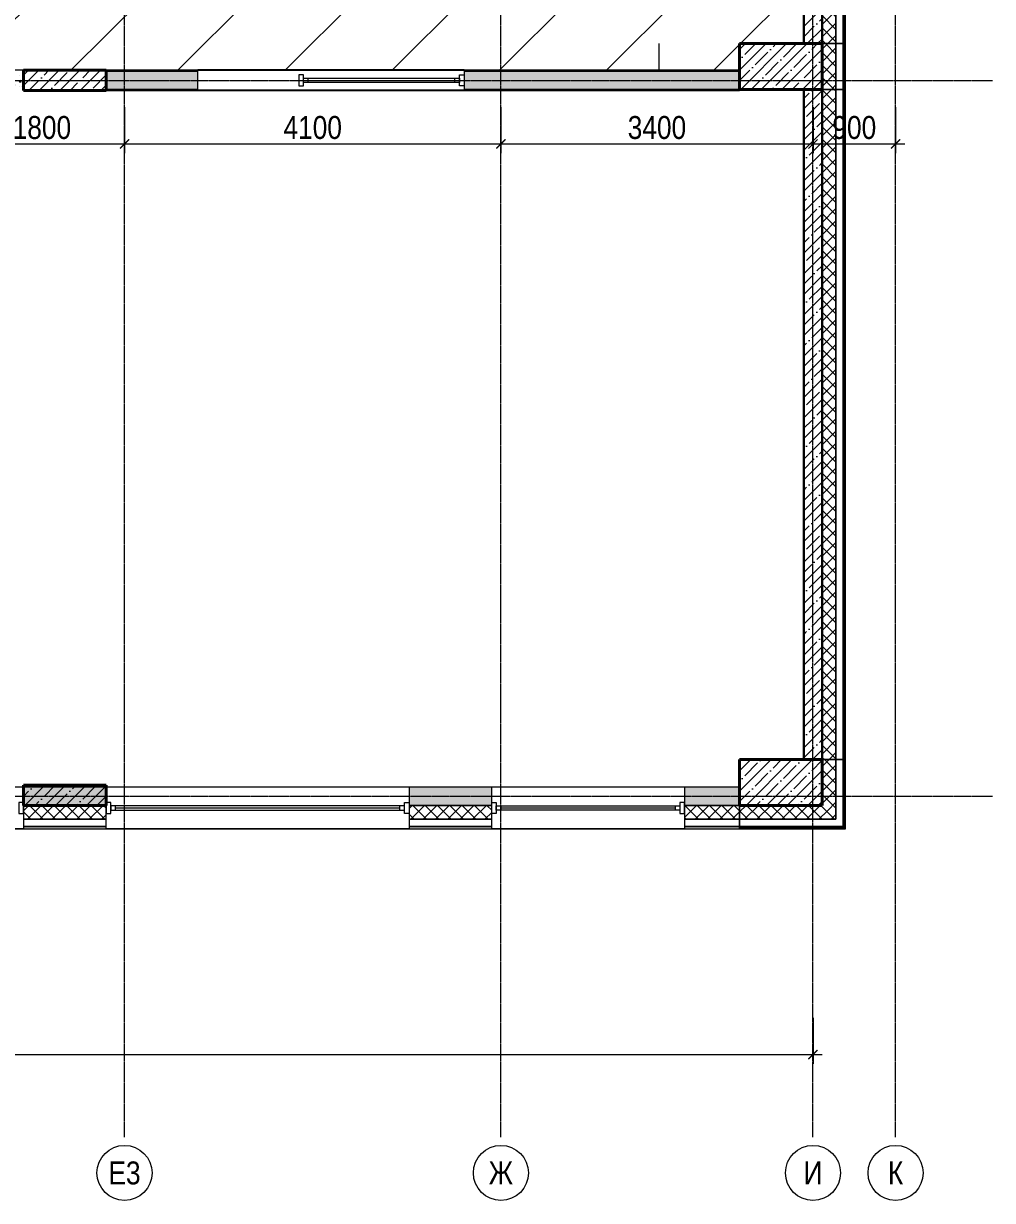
# Model space of a CAD drawing. Header units: millimetres. Extents: x -24360 to 609566, y -391049 to 148426.
# Drawn here: x 528054 to 538609, y -134005 to -121183 of the extents above; entities that cross this region are included whole.
import ezdxf
from ezdxf.enums import TextEntityAlignment as Align

# ---------------------------------------------------------------- set-up
doc = ezdxf.new("R2010")
doc.units = ezdxf.units.MM
doc.linetypes.add('CENTER2', pattern=[28.575, 19.05, -3.175, 3.175, -3.175])
doc.linetypes.add('HIDDEN2', pattern=[4.7625, 3.175, -1.5875])
doc.layers.get('Defpoints').update_dxf_attribs({"color": 140})
for name, color, linetype, lineweight in [('A-Wall_Материал_Газоблок_Контур', 250, 'Continuous', 0), ('АР_Колонны', 70, 'Continuous', 30), ('АР_Окна', 4, 'Continuous', 5), ('АР_Оси_РД_размер', 8, 'Continuous', 0), ('АР_Стены ЖБ', 7, 'Continuous', 30), ('АР_Стены ПЕНОблок', 52, 'Continuous', 20), ('АР_Тонкая', 254, 'Continuous', 5), ('АР_Утеплитель', 31, 'Continuous', 0), ('АР_Штриховка', 8, 'Continuous', 0), ('Потолок штриховка', 200, 'Continuous', 15)]:
    doc.layers.add(name, color=color, linetype=linetype, lineweight=lineweight)
for name, color, linetype, lineweight, true_color in [('АР_Оси_РД_100', 7, 'Continuous', 0, 0x525252), ('РД_Витраж_вн', 7, 'Continuous', 25, 0x148aff), ('РД_проем_инж перемыч_фахверк', 7, 'Continuous', 18, 0xff1f1f)]:
    doc.layers.add(name, color=color, linetype=linetype, lineweight=lineweight, true_color=true_color)
doc.layers.add('РД_Проем', color=230, linetype='Continuous', lineweight=0, plot=False)
doc.styles.add('style1', font='ARIALN.TTF')
doc.styles.add('ккк', font='isocpeur.ttf', dxfattribs={"width": 0.85, "oblique": 15})
doc.dimstyles.new('Dim100_ареал', dxfattribs={"dimscale": 100, "dimtxt": 2.5, "dimasz": 1, "dimexe": 1, "dimexo": 1, "dimgap": 0.5, "dimtad": 1, "dimzin": 12, "dimdsep": 46, "dimtxsty": 'style1', "dimblk": 'ARCHTICK', "dimcen": 1, "dimdle": 1, "dimclrd": 256, "dimclre": 256, "dimaunit": 1, "dimadec": 0, "dimazin": 3, "dimtfac": 1, "dimtmove": 1, "dimatfit": 3, "dimldrblk": 'OPEN30', "dimfxl": 4, "dimfxlon": 1, "dimtolj": 1, "dimtzin": 0, "dimlwd": 9, "dimlwe": 9, "dimarcsym": 0})
pattern_1 = [(45, (509053.93, -143101.69), (-112.2532, 112.2532), []), (45, (509166.19, -143101.69), (-112.2532, 112.2532), [198.4375, -39.6875, 0, -39.6875])]
pattern_2 = [(45, (509053.93, -143101.69), (-67.35192, 67.35192), []), (135, (509053.93, -143101.69), (-67.35192, -67.35192), [])]
pattern_3 = [(360, (509053.9324, -143101.6868), (4e-17, 1), [])]
pattern_4 = [(45, (509053.93, -143101.69), (-112.2532, 112.2532), []), (45, (509166.19, -143101.69), (-112.2532, 112.2532), [198.4375, -39.6875, 0, -39.6875])]

# ---------------------------------------------------------------- blocks, each defined once
blk = doc.blocks.new('A-iden')
at = {"linetype": 'Continuous', "lineweight": 5}
blk.add_circle((0, -4), 3, dxfattribs=at)
at = {"color": 0, "linetype": 'Continuous', "lineweight": 20, "style": 'ккк', "width": 0.85}
blk.add_attdef('ID', text='', height=4, dxfattribs=at).set_placement((0.31, -3.85), align=Align.MIDDLE_CENTER)
blk = doc.blocks.new('_ArchTick')
at = {"color": 0, "linetype": 'ByBlock', "const_width": 0.15}
blk.add_lwpolyline([(-0.5, -0.5), (0.5, 0.5)], dxfattribs=at)
blk = doc.blocks.new('*D1106')
at = {"layer": 'Defpoints', "color": 0, "lineweight": 15, "transparency": 16777216}
for p in [(527354, -121495), (529154, -121495), (529154, -122495)]:
    blk.add_point(p, dxfattribs=at)
at = {"layer": 'АР_Оси_РД_размер', "lineweight": 9, "transparency": 16777216}
for p, q in [((527354, -122095), (527354, -122595)), ((529154, -122095), (529154, -122595)), ((527254, -122495), (529254, -122495))]:
    blk.add_line(p, q, dxfattribs=at)
at = {"layer": 'АР_Оси_РД_размер', "lineweight": 9, "transparency": 16777216, "xscale": 100, "yscale": 100, "zscale": 100, "rotation": 180}
blk.add_blockref('_ArchTick', (527354, -122495), dxfattribs=at)
at = {"layer": 'АР_Оси_РД_размер', "lineweight": 9, "transparency": 16777216, "xscale": 100, "yscale": 100, "zscale": 100}
blk.add_blockref('_ArchTick', (529154, -122495), dxfattribs=at)
at = {"layer": 'АР_Оси_РД_размер', "color": 0, "transparency": 16777216, "insert": (528254, -122317), "char_height": 250, "attachment_point": 5, "style": 'style1'}
blk.add_mtext('\\A1;1800', dxfattribs=at)
blk = doc.blocks.new('_Open30')
at = {"color": 0, "linetype": 'ByBlock', "lineweight": -2}
for p, q in [((-1, 0.27), (0, 0)), ((0, 0), (-1, -0.27)), ((0, 0), (-1, 0))]:
    blk.add_line(p, q, dxfattribs=at)
blk = doc.blocks.new('*D1107')
at = {"layer": 'Defpoints', "color": 0, "lineweight": 15, "transparency": 16777216}
for p in [(529154, -121495), (533254, -121495), (533254, -122495)]:
    blk.add_point(p, dxfattribs=at)
at = {"layer": 'АР_Оси_РД_размер', "lineweight": 9, "transparency": 16777216}
for p, q in [((529154, -122095), (529154, -122595)), ((533254, -122095), (533254, -122595)), ((529054, -122495), (533354, -122495))]:
    blk.add_line(p, q, dxfattribs=at)
at = {"layer": 'АР_Оси_РД_размер', "lineweight": 9, "transparency": 16777216, "xscale": 100, "yscale": 100, "zscale": 100, "rotation": 180}
blk.add_blockref('_ArchTick', (529154, -122495), dxfattribs=at)
at = {"layer": 'АР_Оси_РД_размер', "lineweight": 9, "transparency": 16777216, "xscale": 100, "yscale": 100, "zscale": 100}
blk.add_blockref('_ArchTick', (533254, -122495), dxfattribs=at)
at = {"layer": 'АР_Оси_РД_размер', "color": 0, "transparency": 16777216, "insert": (531204, -122317), "char_height": 250, "attachment_point": 5, "style": 'style1'}
blk.add_mtext('\\A1;4100', dxfattribs=at)
blk = doc.blocks.new('*D1108')
at = {"layer": 'Defpoints', "color": 0, "lineweight": 15, "transparency": 16777216}
for p in [(533254, -121495), (536654, -121495), (536654, -122495)]:
    blk.add_point(p, dxfattribs=at)
at = {"layer": 'АР_Оси_РД_размер', "lineweight": 9, "transparency": 16777216}
for p, q in [((533254, -122095), (533254, -122595)), ((536654, -122095), (536654, -122595)), ((533154, -122495), (536754, -122495))]:
    blk.add_line(p, q, dxfattribs=at)
at = {"layer": 'АР_Оси_РД_размер', "lineweight": 9, "transparency": 16777216, "xscale": 100, "yscale": 100, "zscale": 100, "rotation": 180}
blk.add_blockref('_ArchTick', (533254, -122495), dxfattribs=at)
at = {"layer": 'АР_Оси_РД_размер', "lineweight": 9, "transparency": 16777216, "xscale": 100, "yscale": 100, "zscale": 100}
blk.add_blockref('_ArchTick', (536654, -122495), dxfattribs=at)
at = {"layer": 'АР_Оси_РД_размер', "color": 0, "transparency": 16777216, "insert": (534954, -122317), "char_height": 250, "attachment_point": 5, "style": 'style1'}
blk.add_mtext('\\A1;3400', dxfattribs=at)
blk = doc.blocks.new('*D1109')
at = {"layer": 'Defpoints', "color": 0, "lineweight": 15, "transparency": 16777216}
for p in [(536654, -121495), (537554, -121495), (537554, -122495)]:
    blk.add_point(p, dxfattribs=at)
at = {"layer": 'АР_Оси_РД_размер', "lineweight": 9, "transparency": 16777216}
for p, q in [((536654, -122095), (536654, -122595)), ((537554, -122095), (537554, -122595)), ((536554, -122495), (537654, -122495))]:
    blk.add_line(p, q, dxfattribs=at)
at = {"layer": 'АР_Оси_РД_размер', "lineweight": 9, "transparency": 16777216, "xscale": 100, "yscale": 100, "zscale": 100, "rotation": 180}
blk.add_blockref('_ArchTick', (536654, -122495), dxfattribs=at)
at = {"layer": 'АР_Оси_РД_размер', "lineweight": 9, "transparency": 16777216, "xscale": 100, "yscale": 100, "zscale": 100}
blk.add_blockref('_ArchTick', (537554, -122495), dxfattribs=at)
at = {"layer": 'АР_Оси_РД_размер', "color": 0, "transparency": 16777216, "insert": (537104, -122317), "char_height": 250, "attachment_point": 5, "style": 'style1'}
blk.add_mtext('\\A1;900', dxfattribs=at)
blk = doc.blocks.new('*D1117')
at = {"layer": 'Defpoints', "color": 0, "lineweight": 15, "transparency": 16777216}
for p in [(509054, -130415), (536654, -130415), (536654, -132415)]:
    blk.add_point(p, dxfattribs=at)
at = {"layer": 'АР_Оси_РД_размер', "lineweight": 9, "transparency": 16777216}
for p, q in [((509054, -132015), (509054, -132515)), ((536654, -132015), (536654, -132515)), ((508954, -132415), (536754, -132415))]:
    blk.add_line(p, q, dxfattribs=at)
at = {"layer": 'АР_Оси_РД_размер', "lineweight": 9, "transparency": 16777216, "xscale": 100, "yscale": 100, "zscale": 100, "rotation": 180}
blk.add_blockref('_ArchTick', (509054, -132415), dxfattribs=at)
at = {"layer": 'АР_Оси_РД_размер', "lineweight": 9, "transparency": 16777216, "xscale": 100, "yscale": 100, "zscale": 100}
blk.add_blockref('_ArchTick', (536654, -132415), dxfattribs=at)
at = {"layer": 'АР_Оси_РД_размер', "color": 0, "transparency": 16777216, "insert": (522854, -132237), "char_height": 250, "attachment_point": 5, "style": 'style1'}
blk.add_mtext('\\A1;27600', dxfattribs=at)

msp = doc.modelspace()

# ---------------------------------------------------------------- hatches: boundary and pattern name
at = {"layer": 'АР_Штриховка', "linetype": 'Continuous', "lineweight": 0, "true_color": 0x000000}
h = msp.add_hatch(dxfattribs=at)
h.set_pattern_fill('ANSI35', color=18, scale=25, angle=-360, style=0)
h.set_pattern_definition(pattern_1)
h.paths.add_polyline_path([(536753.932, -117101.687), (536553.932, -117101.687), (536553.932, -121401.687), (536753.932, -121401.687)], flags=0)
h = msp.add_hatch(dxfattribs=at)
h.set_pattern_fill('ANSI37', color=18, scale=30, angle=-360, style=0)
h.set_pattern_definition(pattern_2)
h.paths.add_polyline_path([(536903.932, -117101.687), (536753.932, -117101.687), (536753.932, -121401.687), (536903.932, -121401.687)], flags=0)
h = msp.add_hatch(dxfattribs=at)
h.set_pattern_fill('_U', color=18, angle=-360, style=0, pattern_type=0)
h.set_pattern_definition(pattern_3)
h.paths.add_polyline_path([(537008.932, -117101.687), (536983.932, -117101.687), (536983.932, -121401.687), (537008.932, -121401.687)], flags=0)
at = {"layer": 'АР_Штриховка', "linetype": 'Continuous', "lineweight": 5, "true_color": 0x000000}
h = msp.add_hatch(dxfattribs=at)
h.set_pattern_fill('ANSI35', color=18, scale=25, style=0)
h.set_pattern_definition(pattern_4)
h.paths.add_polyline_path([(536753.932, -121901.687), (536753.932, -121401.687), (535853.932, -121401.687), (535853.932, -121901.687)], flags=0)
at = {"layer": 'АР_Штриховка', "linetype": 'Continuous', "lineweight": 0, "true_color": 0x000000}
h = msp.add_hatch(dxfattribs=at)
h.set_pattern_fill('ANSI37', color=18, scale=30, angle=-360, style=0)
h.set_pattern_definition(pattern_2)
h.paths.add_polyline_path([(536903.932, -121401.687), (536753.932, -121401.687), (536753.932, -121901.687), (536903.932, -121901.687)], flags=0)
h = msp.add_hatch(dxfattribs=at)
h.set_pattern_fill('_U', color=18, angle=-360, style=0, pattern_type=0)
h.set_pattern_definition(pattern_3)
h.paths.add_polyline_path([(537008.932, -121401.687), (536983.932, -121401.687), (536983.932, -121901.687), (537008.932, -121901.687)], flags=0)
h = msp.add_hatch(dxfattribs=at)
h.set_pattern_fill('AR-CONC', color=18, angle=45, style=0)
h.set_pattern_definition([(95, (509053.93, -143101.69), (140.09465, 117.5534), [19.05, -209.55]), (40, (509053.93, -143101.69), (-160.0185, 110.1767), [15.24, -167.6406]), (145.45144, (509065.6, -143091.89), (-19.9238, 227.7301), [16.19, -178.0902]), (91.1842, (509018.01, -143065.77), (221.4102, 161.9534), [28.575, -314.325]), (141.6356, (509036.46, -143052.27), (-7.0866, 342.8268), [24.285, -267.1356]), (36.1842, (509018, -143065.77), (-7.0866, 342.8268), [22.86, -251.4597]), (66, (509044.95, -143056.79), (179.52, 34.89515), [19.05, -209.55]), (11, (509044.95, -143056.79), (-86.5399, 173.9412), [15.24, -167.64]), (116.45144, (509059.91, -143053.88), (92.98, 208.8363), [16.19, -178.0899]), (82.5, (509053.93, -143101.69), (-57.60547, 61.97341), [0, -165.608, 0, -170.18, 0, -168.275]), (52.5, (509053.93, -143101.69), (-23.58973, 118.087), [0, -97.028, 0, -161.798, 0, -64.135]), (12.5, (509013.88, -143141.74), (99.92786, 91.8262), [0, -63.5, 0, -198.12, 0, -262.89]), (2.5, (508995.92, -143159.7), (86.7639, 122.7224), [0, -82.55, 0, -131.572, 0, -186.69])])
h.paths.add_polyline_path([(526853.932, -121701.687), (526853.932, -121901.687), (528053.932, -121901.687), (528053.932, -121701.687)], flags=0)
at = {"layer": 'АР_Штриховка', "linetype": 'Continuous', "lineweight": 5, "true_color": 0x000000}
h = msp.add_hatch(dxfattribs=at)
h.set_pattern_fill('ANSI35', color=18, scale=25, style=0)
h.set_pattern_definition(pattern_4)
h.paths.add_polyline_path([(528953.932, -121911.687), (528953.932, -121691.687), (528053.932, -121691.687), (528053.932, -121911.687)], flags=0)
at = {"layer": 'АР_Штриховка', "linetype": 'Continuous', "lineweight": 0, "true_color": 0x000000}
h = msp.add_hatch(dxfattribs=at)
h.set_pattern_fill('AR-CONC', color=18, angle=45, style=0)
h.set_pattern_definition([(95, (509053.93, -143101.69), (140.09465, 117.5534), [19.05, -209.55]), (40, (509053.93, -143101.69), (-160.0185, 110.1767), [15.24, -167.6406]), (145.45144, (509065.6, -143091.89), (-19.9238, 227.7301), [16.19, -178.0902]), (91.1842, (509018.01, -143065.77), (221.4102, 161.9534), [28.575, -314.325]), (141.6356, (509036.46, -143052.27), (-7.0866, 342.8268), [24.285, -267.1356]), (36.18415, (509018, -143065.77), (-7.0866, 342.8268), [22.86, -251.4597]), (66, (509044.95, -143056.79), (179.52, 34.89515), [19.05, -209.55]), (11, (509044.95, -143056.79), (-86.5399, 173.9412), [15.24, -167.64]), (116.45145, (509059.91, -143053.88), (92.98005, 208.8363), [16.19, -178.0899]), (82.5, (509053.93, -143101.69), (-57.60547, 61.97341), [0, -165.608, 0, -170.18, 0, -168.275]), (52.5, (509053.93, -143101.69), (-23.58973, 118.087), [0, -97.028, 0, -161.798, 0, -64.135]), (12.5, (509013.88, -143141.74), (99.92786, 91.8262), [0, -63.5, 0, -198.12, 0, -262.89]), (2.5, (508995.92, -143159.7), (86.7639, 122.7224), [0, -82.55, 0, -131.572, 0, -186.69])])
h.paths.add_polyline_path([(528953.932, -121701.687), (528953.932, -121901.687), (529953.932, -121901.687), (529953.932, -121701.687)], flags=0)
h.paths.add_polyline_path([(532853.932, -121701.687), (532853.932, -121901.687), (535853.932, -121901.687), (535853.932, -121701.687)], flags=0)
h = msp.add_hatch(dxfattribs=at)
h.set_pattern_fill('ANSI35', color=18, scale=25, angle=-360, style=0)
h.set_pattern_definition(pattern_1)
h.paths.add_polyline_path([(536753.932, -121901.687), (536553.932, -121901.687), (536553.932, -129201.687), (536753.932, -129201.687)], flags=0)
h = msp.add_hatch(dxfattribs=at)
h.set_pattern_fill('ANSI37', color=18, scale=30, angle=-360, style=0)
h.set_pattern_definition(pattern_2)
h.paths.add_polyline_path([(536903.932, -121901.687), (536753.932, -121901.687), (536753.932, -129201.687), (536903.932, -129201.687)], flags=0)
h = msp.add_hatch(dxfattribs=at)
h.set_pattern_fill('_U', color=18, angle=-360, style=0, pattern_type=0)
h.set_pattern_definition(pattern_3)
h.paths.add_polyline_path([(537008.932, -121901.687), (536983.932, -121901.687), (536983.932, -129201.687), (537008.932, -129201.687)], flags=0)
at = {"layer": 'АР_Штриховка', "linetype": 'Continuous', "lineweight": 5, "true_color": 0x000000}
h = msp.add_hatch(dxfattribs=at)
h.set_pattern_fill('ANSI35', color=18, scale=25, style=0)
h.set_pattern_definition(pattern_4)
h.paths.add_polyline_path([(536753.932, -129701.687), (536753.932, -129201.687), (535853.932, -129201.687), (535853.932, -129701.687)], flags=0)
at = {"layer": 'АР_Штриховка', "linetype": 'Continuous', "lineweight": 0, "true_color": 0x000000}
h = msp.add_hatch(dxfattribs=at)
h.set_pattern_fill('ANSI37', color=18, scale=30, angle=-360, style=0)
h.set_pattern_definition(pattern_2)
h.paths.add_polyline_path([(536903.932, -129201.687), (536753.932, -129201.687), (536753.932, -129701.687), (536903.932, -129851.687)], flags=0)
h = msp.add_hatch(dxfattribs=at)
h.set_pattern_fill('_U', color=18, angle=-360, style=0, pattern_type=0)
h.set_pattern_definition(pattern_3)
h.paths.add_polyline_path([(537008.932, -129201.687), (536983.932, -129201.687), (536983.932, -129931.687), (537008.932, -129956.687)], flags=0)
h = msp.add_hatch(dxfattribs=at)
h.set_pattern_fill('AR-CONC', color=18, angle=-360, style=0)
h.set_pattern_definition([(50, (509053.93, -143101.69), (182.1847, -15.9391), [19.05, -209.55]), (355, (509053.93, -143101.69), (-35.2434, 191.0568), [15.24, -167.6406]), (100.45144, (509069.11, -143103.02), (146.9412, 175.1178), [16.19, -178.0902]), (46.1842, (509053.93, -143050.89), (271.079, -42.0423), [28.575, -314.325]), (96.6356, (509076.52, -143054.4), (237.4041, 247.4261), [24.285, -267.1356]), (351.1842, (509053.93, -143050.9), (237.4041, 247.426), [22.86, -251.4597]), (21, (509079.33, -143063.59), (151.6144, -102.2652), [19.05, -209.55]), (326, (509079.33, -143063.59), (61.802, 184.188), [15.24, -167.64]), (71.45144, (509091.97, -143072.11), (213.4164, 81.9228), [16.19, -178.0899]), (37.5, (509053.93, -143101.69), (3.0886, 84.55504), [0, -165.608, 0, -170.18, 0, -168.275]), (7.5, (509053.93, -143101.69), (66.81966, 100.18057), [0, -97.028, 0, -161.798, 0, -64.135]), (327.5, (508997.29, -143101.69), (135.5906, -5.72874), [0, -63.5, 0, -198.12, 0, -262.89]), (317.5, (508971.89, -143101.69), (148.1292, 25.4265), [0, -82.55, 0, -131.572, 0, -186.69])])
h.paths.add_polyline_path([(535853.932, -129701.687), (535853.932, -129501.687), (535253.932, -129501.687), (535253.932, -129701.687)], flags=0)
h.paths.add_polyline_path([(533153.932, -129701.687), (533153.932, -129501.687), (532253.931, -129501.687), (532253.931, -129701.687)], flags=0)
h.paths.add_polyline_path([(528953.931, -129701.687), (528953.931, -129501.687), (528053.932, -129501.687), (528053.932, -129701.687)], flags=0)
h.paths.add_polyline_path([(526853.932, -129701.687), (526853.932, -129501.687), (525653.932, -129501.687), (525653.932, -129701.687)], flags=0)
h.paths.add_polyline_path([(522353.932, -129701.687), (522353.932, -129501.687), (520853.932, -129501.687), (520853.932, -129701.687)], flags=0)
h.paths.add_polyline_path([(519653.932, -129701.687), (519653.932, -129501.687), (518753.932, -129501.687), (518753.932, -129701.687)], flags=0)
h.paths.add_polyline_path([(517253.932, -129701.687), (517253.932, -129501.687), (516953.932, -129501.687), (516953.932, -129701.687)], flags=0)
at = {"layer": 'АР_Штриховка', "linetype": 'Continuous', "lineweight": 5, "true_color": 0x000000}
h = msp.add_hatch(dxfattribs=at)
h.set_pattern_fill('ANSI35', color=18, scale=25, style=0)
h.set_pattern_definition(pattern_4)
h.paths.add_polyline_path([(528953.932, -129701.687), (528953.932, -129481.687), (528053.932, -129481.687), (528053.932, -129701.687)], flags=0)
at = {"layer": 'АР_Штриховка', "linetype": 'Continuous', "lineweight": 0, "true_color": 0x000000}
h = msp.add_hatch(dxfattribs=at)
h.set_pattern_fill('ANSI37', color=18, scale=30, angle=-360, style=0)
h.set_pattern_definition([(45, (509053.93, -143101.69), (-67.35192, 67.35192), []), (135, (509053.93, -143101.69), (-67.35192, -67.35192), [])])
h.paths.add_polyline_path([(535853.932, -129851.687), (535853.932, -129701.687), (535253.932, -129701.687), (535253.932, -129851.687)], flags=0)
h.paths.add_polyline_path([(533153.932, -129851.687), (533153.932, -129701.687), (532253.931, -129701.687), (532253.931, -129851.687)], flags=0)
h.paths.add_polyline_path([(528953.931, -129851.687), (528953.931, -129701.687), (528053.932, -129701.687), (528053.932, -129851.687)], flags=0)
h.paths.add_polyline_path([(526853.932, -129851.687), (526853.932, -129701.687), (525653.932, -129701.687), (525653.932, -129851.687)], flags=0)
h.paths.add_polyline_path([(522353.932, -129851.687), (522353.932, -129701.687), (520853.932, -129701.687), (520853.932, -129851.687)], flags=0)
h.paths.add_polyline_path([(519653.932, -129851.687), (519653.932, -129701.687), (518753.932, -129701.687), (518753.932, -129851.687)], flags=0)
h.paths.add_polyline_path([(517253.932, -129851.687), (517253.932, -129701.687), (516953.932, -129701.687), (516953.932, -129851.687)], flags=0)
h = msp.add_hatch(dxfattribs=at)
h.set_pattern_fill('ANSI37', color=18, scale=30, angle=360, style=0)
h.set_pattern_definition(pattern_2)
h.paths.add_polyline_path([(536903.932, -129851.687), (536753.932, -129701.687), (535853.932, -129701.687), (535853.932, -129851.687)], flags=0)
h = msp.add_hatch(dxfattribs=at)
h.set_pattern_fill('_U', color=18, angle=-360, style=0, pattern_type=0)
h.set_pattern_definition([(360, (509053.9324, -143101.6868), (4e-16, 1), [])])
h.paths.add_polyline_path([(535853.932, -129956.687), (535853.932, -129931.687), (535253.932, -129931.687), (535253.932, -129956.687)], flags=0)
h.paths.add_polyline_path([(533153.932, -129956.687), (533153.932, -129931.687), (532253.931, -129931.687), (532253.931, -129956.687)], flags=0)
h.paths.add_polyline_path([(528953.931, -129956.687), (528953.931, -129931.687), (528053.932, -129931.687), (528053.932, -129956.687)], flags=0)
h.paths.add_polyline_path([(526853.932, -129956.687), (526853.932, -129931.687), (525653.932, -129931.687), (525653.932, -129956.687)], flags=0)
h.paths.add_polyline_path([(522353.932, -129956.687), (522353.932, -129931.687), (520853.932, -129931.687), (520853.932, -129956.687)], flags=0)
h.paths.add_polyline_path([(519653.932, -129956.687), (519653.932, -129931.687), (518753.932, -129931.687), (518753.932, -129956.687)], flags=0)
h.paths.add_polyline_path([(517253.932, -129956.687), (517253.932, -129931.687), (516953.932, -129931.687), (516953.932, -129956.687)], flags=0)
h = msp.add_hatch(dxfattribs=at)
h.set_pattern_fill('_U', color=18, angle=360, style=0, pattern_type=0)
h.set_pattern_definition([(360, (509053.9324, -143101.6868), (0, 1), [])])
h.paths.add_polyline_path([(537008.932, -129956.687), (536983.932, -129931.687), (535853.932, -129931.687), (535853.932, -129956.687)], flags=0)
at = {"layer": 'Потолок штриховка'}
h = msp.add_hatch(dxfattribs=at)
h.set_pattern_fill('ANSI31', color=256, scale=260)
h.paths.add_polyline_path([(516953.932, -116511.687), (516963.932, -106921.687), (517683.935, -106921.685), (517693.932, -104421.687), (520673.939, -104421.694), (520673.933, -107021.687), (521243.932, -107021.687), (521243.932, -109181.176), (520373.899, -109181.31), (520373.899, -117701.687), (529253.932, -117701.684), (529253.932, -116801.687), (535853.932, -116851.687), (535853.932, -117101.687), (536553.932, -117101.687), (536553.932, -121401.687), (535853.932, -121401.687), (535853.932, -121691.687), (521253.932, -121691.687), (521243.932, -129481.687), (516853.932, -129481.687), (516963.932, -129481.687), (516963.932, -120191.687), (509173.932, -120191.687), (509173.932, -116511.692)])

# ---------------------------------------------------------------- linework, layer by layer
at = {"layer": 'A-Wall_Материал_Газоблок_Контур', "color": 18, "linetype": 'Continuous', "lineweight": 0, "true_color": 0x000000}
for p, q in [((528053.932, -129501.687), (526853.932, -129501.687)), ((532253.931, -129501.687), (528953.931, -129501.687)), ((535253.932, -129501.687), (533153.932, -129501.687)), ((526853.932, -129956.687), (528053.932, -129956.687)), ((528953.931, -129956.687), (532253.931, -129956.687)), ((533153.932, -129956.687), (535253.932, -129956.687))]:
    msp.add_line(p, q, dxfattribs=at)
at = {"layer": 'АР_Колонны', "color": 18, "linetype": 'HIDDEN2', "lineweight": 25, "true_color": 0x000000}
for p, q in [((535853.932, -121401.687), (536753.932, -121401.687)), ((535853.932, -121901.687), (535853.932, -121401.687)), ((536753.932, -121401.687), (536753.932, -121901.687)), ((528053.932, -121691.687), (528953.932, -121691.687)), ((528053.932, -121911.687), (528053.932, -121691.687)), ((528953.932, -121691.687), (528953.932, -121911.687)), ((528953.932, -121911.687), (528053.932, -121911.687)), ((536753.932, -121901.687), (535853.932, -121901.687)), ((535853.932, -129201.687), (536753.932, -129201.687)), ((535853.932, -129701.687), (535853.932, -129201.687)), ((536753.932, -129201.687), (536753.932, -129701.687)), ((528053.932, -129481.687), (528953.932, -129481.687)), ((528053.932, -129701.687), (528053.932, -129481.687)), ((528953.932, -129481.687), (528953.932, -129701.687)), ((528953.932, -129701.687), (528053.932, -129701.687)), ((536753.932, -129701.687), (535853.932, -129701.687))]:
    msp.add_line(p, q, dxfattribs=at)
at = {"layer": 'АР_Колонны', "color": 18, "linetype": 'Continuous', "lineweight": 30, "true_color": 0x000000}
for p, q in [((535853.932, -121401.687), (535853.932, -121901.687)), ((536753.932, -121401.687), (535853.932, -121401.687)), ((536753.932, -121901.687), (536753.932, -121401.687)), ((528053.932, -121691.687), (528053.932, -121911.687)), ((528953.932, -121691.687), (528053.932, -121691.687)), ((528953.932, -121911.687), (528953.932, -121691.687)), ((528053.932, -121911.687), (528953.932, -121911.687)), ((535853.932, -121901.687), (536753.932, -121901.687)), ((535853.932, -129201.687), (535853.932, -129701.687)), ((536753.932, -129201.687), (535853.932, -129201.687)), ((536753.932, -129701.687), (536753.932, -129201.687)), ((528053.932, -129481.687), (528053.932, -129701.687)), ((528953.932, -129481.687), (528053.932, -129481.687)), ((528953.932, -129701.687), (528953.932, -129481.687)), ((528053.932, -129701.687), (528953.932, -129701.687)), ((535853.932, -129701.687), (536753.932, -129701.687))]:
    msp.add_line(p, q, dxfattribs=at)
at = {"layer": 'АР_Окна', "color": 18, "linetype": 'Continuous', "lineweight": 5, "true_color": 0x000000}
for p, q in [((531053.932, -121691.687), (532853.932, -121691.687)), ((531153.932, -121826.687), (531153.932, -121776.687)), ((531153.932, -121801.687), (532753.932, -121801.687)), ((532753.932, -121826.687), (532753.932, -121776.687)), ((531053.932, -121911.687), (532853.932, -121911.687)), ((528053.932, -129501.687), (526853.932, -129501.687)), ((532253.931, -129501.687), (528953.931, -129501.687)), ((535253.932, -129501.687), (533153.932, -129501.687)), ((529053.931, -129754.187), (529053.931, -129704.187)), ((532153.931, -129729.187), (529053.931, -129729.187)), ((532153.931, -129754.187), (532153.931, -129704.187)), ((533253.932, -129704.187), (533253.932, -129754.187)), ((535153.932, -129729.187), (533253.932, -129729.187)), ((535153.932, -129704.187), (535153.932, -129754.187)), ((528053.932, -129956.687), (526853.932, -129956.687)), ((532253.931, -129956.687), (528953.931, -129956.687)), ((535253.932, -129956.687), (533153.932, -129956.687))]:
    msp.add_line(p, q, dxfattribs=at)
for points in [[(531103.932, -121741.687), (531053.932, -121741.687), (531053.932, -121861.687), (531103.932, -121861.687)], [(531103.932, -121826.687), (531103.932, -121776.687), (532803.932, -121776.687), (532803.932, -121826.687)], [(532803.932, -121741.687), (532853.932, -121741.687), (532853.932, -121861.687), (532803.932, -121861.687)], [(528003.932, -129789.187), (528053.932, -129789.187), (528053.932, -129669.187), (528003.932, -129669.187)], [(529003.931, -129669.187), (528953.931, -129669.187), (528953.931, -129789.187), (529003.931, -129789.187)], [(532203.931, -129754.187), (532203.931, -129704.187), (529003.931, -129704.187), (529003.931, -129754.187)], [(532203.931, -129669.187), (532253.931, -129669.187), (532253.931, -129789.187), (532203.931, -129789.187)], [(533203.932, -129789.187), (533153.932, -129789.187), (533153.932, -129669.187), (533203.932, -129669.187)], [(535203.932, -129704.187), (535203.932, -129754.187), (533203.932, -129754.187), (533203.932, -129704.187)], [(535203.932, -129789.187), (535253.932, -129789.187), (535253.932, -129669.187), (535203.932, -129669.187)]]:
    msp.add_lwpolyline(points, close=True, dxfattribs=at)
at = {"layer": 'АР_Оси_РД_100', "linetype": 'CENTER2'}
for p, q in [((529153.933, -133315.052), (529153.933, -99101.687)), ((533253.933, -133315.052), (533253.933, -100201.687)), ((536653.933, -133315.052), (536653.933, -100201.687)), ((503098.975, -121801.687), (538608.933, -121801.687)), ((503098.975, -129601.687), (538608.933, -129601.687))]:
    msp.add_line(p, q, dxfattribs=at)
msp.add_lwpolyline([(537553.933, -133315.052), (537553.933, -100201.687)], dxfattribs=at)
at = {"layer": 'АР_Стены ЖБ', "color": 18, "linetype": 'Continuous', "lineweight": 30, "true_color": 0x000000}
for p, q in [((536553.932, -117101.687), (536553.932, -121401.687)), ((536753.932, -121401.687), (536753.932, -117101.687)), ((536553.932, -121401.687), (536753.932, -121401.687)), ((536753.932, -121901.687), (536553.932, -121901.687)), ((536553.932, -121901.687), (536553.932, -129201.687)), ((536753.932, -129201.687), (536753.932, -121901.687)), ((536553.932, -129201.687), (536753.932, -129201.687))]:
    msp.add_line(p, q, dxfattribs=at)
at = {"layer": 'АР_Стены ЖБ', "color": 18, "linetype": 'Continuous', "lineweight": 40, "true_color": 0x000000}
for p, q in [((536753.932, -121401.687), (535853.932, -121401.687)), ((535853.932, -121401.687), (535853.932, -121901.687)), ((536753.932, -121901.687), (536753.932, -121401.687)), ((528953.932, -121691.687), (528053.932, -121691.687)), ((528053.932, -121691.687), (528053.932, -121911.687)), ((528953.932, -121911.687), (528953.932, -121691.687)), ((528053.932, -121911.687), (528953.932, -121911.687)), ((535853.932, -121901.687), (536753.932, -121901.687)), ((536753.932, -129201.687), (535853.932, -129201.687)), ((535853.932, -129201.687), (535853.932, -129701.687)), ((536753.932, -129701.687), (536753.932, -129201.687)), ((528953.932, -129481.687), (528053.932, -129481.687)), ((528053.932, -129481.687), (528053.932, -129701.687)), ((528953.932, -129701.687), (528953.932, -129481.687)), ((528053.932, -129701.687), (528953.932, -129701.687)), ((535853.932, -129701.687), (536753.932, -129701.687))]:
    msp.add_line(p, q, dxfattribs=at)
at = {"layer": 'АР_Стены ПЕНОблок', "color": 18, "linetype": 'Continuous', "lineweight": 20, "true_color": 0x000000}
for p, q in [((534974.542, -121401.687), (534974.542, -121691.687)), ((535853.932, -121481.687), (535853.932, -121401.687)), ((528953.932, -121701.687), (528953.932, -121901.687)), ((529953.932, -121701.687), (528953.932, -121701.687)), ((529953.932, -121901.687), (529953.932, -121701.687)), ((532853.932, -121701.687), (532853.932, -121901.687)), ((535853.932, -121701.687), (532853.932, -121701.687)), ((534974.542, -121691.687), (535054.542, -121691.687)), ((535853.932, -121901.687), (535853.932, -121701.687)), ((528953.932, -121901.687), (529953.932, -121901.687)), ((532853.932, -121901.687), (535853.932, -121901.687)), ((528953.931, -129501.687), (528053.932, -129501.687)), ((528053.932, -129501.687), (528053.932, -129701.687)), ((528953.931, -129701.687), (528953.931, -129501.687)), ((533153.932, -129501.687), (532253.931, -129501.687)), ((532253.931, -129501.687), (532253.931, -129701.687)), ((533153.932, -129701.687), (533153.932, -129501.687)), ((535853.932, -129501.687), (535253.932, -129501.687)), ((535253.932, -129501.687), (535253.932, -129701.687)), ((535853.932, -129701.687), (535853.932, -129501.687)), ((528053.932, -129701.687), (528953.931, -129701.687)), ((532253.931, -129701.687), (533153.932, -129701.687)), ((535253.932, -129701.687), (535853.932, -129701.687))]:
    msp.add_line(p, q, dxfattribs=at)
at = {"layer": 'АР_Тонкая', "color": 18, "linetype": 'Continuous', "lineweight": 5, "true_color": 0x000000}
for p, q in [((536903.932, -117101.687), (536903.932, -121401.687)), ((536983.932, -121401.687), (536983.932, -117101.687)), ((536983.932, -117101.687), (536983.932, -121401.687)), ((537008.932, -121401.687), (537008.932, -117101.687)), ((536903.932, -121401.687), (536983.932, -121401.687)), ((536983.932, -121401.687), (536903.932, -121401.687)), ((536903.932, -121401.687), (536903.932, -121901.687)), ((536983.932, -121401.687), (537008.932, -121401.687)), ((536983.932, -121901.687), (536983.932, -121401.687)), ((537008.932, -121401.687), (536983.932, -121401.687)), ((536983.932, -121401.687), (536983.932, -121901.687)), ((537008.932, -121901.687), (537008.932, -121401.687)), ((536983.932, -121901.687), (536903.932, -121901.687)), ((536903.932, -121901.687), (536903.932, -129201.687)), ((536903.932, -121901.687), (536983.932, -121901.687)), ((536983.932, -129201.687), (536983.932, -121901.687)), ((537008.932, -121901.687), (536983.932, -121901.687)), ((536983.932, -121901.687), (536983.932, -129201.687)), ((536983.932, -121901.687), (537008.932, -121901.687)), ((537008.932, -129201.687), (537008.932, -121901.687)), ((536903.932, -129201.687), (536983.932, -129201.687)), ((536983.932, -129201.687), (536903.932, -129201.687)), ((536903.932, -129201.687), (536903.932, -129851.687)), ((536983.932, -129201.687), (537008.932, -129201.687)), ((536983.932, -129931.687), (536983.932, -129201.687)), ((537008.932, -129201.687), (536983.932, -129201.687)), ((536983.932, -129201.687), (536983.932, -129931.687)), ((537008.932, -129956.687), (537008.932, -129201.687)), ((528953.931, -129851.687), (528053.932, -129851.687)), ((528053.932, -129851.687), (528053.932, -129931.687)), ((528953.931, -129931.687), (528953.931, -129851.687)), ((533153.932, -129851.687), (532253.931, -129851.687)), ((532253.931, -129851.687), (532253.931, -129931.687)), ((533153.932, -129931.687), (533153.932, -129851.687)), ((535853.932, -129851.687), (535253.932, -129851.687)), ((535253.932, -129851.687), (535253.932, -129931.687)), ((535853.932, -129931.687), (535853.932, -129851.687)), ((536903.932, -129851.687), (535853.932, -129851.687)), ((535853.932, -129851.687), (535853.932, -129931.687)), ((528053.932, -129931.687), (528953.931, -129931.687)), ((528953.931, -129931.687), (528053.932, -129931.687)), ((528053.932, -129931.687), (528053.932, -129956.687)), ((528053.932, -129956.687), (528953.931, -129956.687)), ((528953.931, -129956.687), (528953.931, -129931.687)), ((532253.931, -129931.687), (533153.932, -129931.687)), ((533153.932, -129931.687), (532253.931, -129931.687)), ((532253.931, -129931.687), (532253.931, -129956.687)), ((532253.931, -129956.687), (533153.932, -129956.687)), ((533153.932, -129956.687), (533153.932, -129931.687)), ((535253.932, -129931.687), (535853.932, -129931.687)), ((535853.932, -129931.687), (535253.932, -129931.687)), ((535253.932, -129931.687), (535253.932, -129956.687)), ((535253.932, -129956.687), (535853.932, -129956.687)), ((535853.932, -129956.687), (535853.932, -129931.687)), ((535853.932, -129931.687), (536983.932, -129931.687)), ((536983.932, -129931.687), (535853.932, -129931.687)), ((535853.932, -129931.687), (535853.932, -129956.687)), ((535853.932, -129956.687), (537008.932, -129956.687))]:
    msp.add_line(p, q, dxfattribs=at)
at = {"layer": 'АР_Тонкая', "color": 18, "linetype": 'Continuous', "lineweight": 0, "true_color": 0x000000}
for p, q in [((528953.932, -121691.687), (528953.932, -121701.687)), ((529953.932, -121691.687), (528953.932, -121691.687)), ((528953.932, -121701.687), (529953.932, -121701.687)), ((529953.932, -121701.687), (529953.932, -121691.687)), ((532853.932, -121691.687), (532853.932, -121701.687)), ((535853.932, -121691.687), (532853.932, -121691.687)), ((532853.932, -121701.687), (535853.932, -121701.687)), ((535853.932, -121701.687), (535853.932, -121691.687)), ((528953.932, -121901.687), (528953.932, -121911.687)), ((529953.932, -121901.687), (528953.932, -121901.687)), ((528953.932, -121911.687), (529953.932, -121911.687)), ((529953.932, -121911.687), (529953.932, -121901.687)), ((532853.932, -121901.687), (532853.932, -121911.687)), ((535853.932, -121901.687), (532853.932, -121901.687)), ((532853.932, -121911.687), (535853.932, -121911.687)), ((535853.932, -121911.687), (535853.932, -121901.687))]:
    msp.add_line(p, q, dxfattribs=at)
at = {"layer": 'АР_Утеплитель', "color": 18, "linetype": 'Continuous', "lineweight": 0, "true_color": 0x000000}
for p, q in [((536753.932, -117101.687), (536753.932, -121401.687)), ((536903.932, -121401.687), (536903.932, -117101.687)), ((536753.932, -121401.687), (536903.932, -121401.687)), ((536903.932, -121401.687), (536753.932, -121401.687)), ((536753.932, -121401.687), (536753.932, -121901.687)), ((536903.932, -121901.687), (536903.932, -121401.687)), ((536903.932, -121901.687), (536753.932, -121901.687)), ((536753.932, -121901.687), (536753.932, -129201.687)), ((536753.932, -121901.687), (536903.932, -121901.687)), ((536903.932, -129201.687), (536903.932, -121901.687)), ((536753.932, -129201.687), (536903.932, -129201.687)), ((536903.932, -129201.687), (536753.932, -129201.687)), ((536753.932, -129201.687), (536753.932, -129701.687)), ((536903.932, -129851.687), (536903.932, -129201.687)), ((528953.931, -129701.687), (528053.932, -129701.687)), ((528053.932, -129701.687), (528053.932, -129851.687)), ((528953.931, -129851.687), (528953.931, -129701.687)), ((533153.932, -129701.687), (532253.931, -129701.687)), ((532253.931, -129701.687), (532253.931, -129851.687)), ((533153.932, -129851.687), (533153.932, -129701.687)), ((535853.932, -129701.687), (535253.932, -129701.687)), ((535253.932, -129701.687), (535253.932, -129851.687)), ((535853.932, -129851.687), (535853.932, -129701.687)), ((536753.932, -129701.687), (535853.932, -129701.687)), ((535853.932, -129701.687), (535853.932, -129851.687)), ((528053.932, -129851.687), (528953.931, -129851.687)), ((532253.931, -129851.687), (533153.932, -129851.687)), ((535253.932, -129851.687), (535853.932, -129851.687)), ((535853.932, -129851.687), (536903.932, -129851.687))]:
    msp.add_line(p, q, dxfattribs=at)
at = {"layer": 'Потолок штриховка'}
msp.add_lwpolyline([(517693.932, -104421.687), (520673.939, -104421.694), (520673.933, -107021.687), (521243.932, -107021.687), (521243.932, -109181.176), (520373.899, -109181.31), (520373.899, -117701.687), (529253.932, -117701.684), (529253.932, -116801.687), (535853.932, -116851.687), (535853.932, -117101.687), (536553.932, -117101.687), (536553.932, -121401.687), (535853.932, -121401.687), (535853.932, -121691.687), (521253.932, -121691.687), (521243.932, -129481.687), (516853.932, -129481.687)], dxfattribs=at)
at = {"layer": 'РД_Витраж_вн', "color": 18, "linetype": 'Continuous', "lineweight": 25, "true_color": 0x000000}
for p, q in [((532853.932, -121691.687), (529953.932, -121691.687)), ((532853.932, -121911.687), (529953.932, -121911.687))]:
    msp.add_line(p, q, dxfattribs=at)
at = {"layer": 'РД_Проем', "color": 18, "linetype": 'Continuous', "lineweight": 0, "true_color": 0x000000}
for p, q in [((532853.932, -121691.687), (529953.932, -121691.687)), ((532853.932, -121911.687), (529953.932, -121911.687))]:
    msp.add_line(p, q, dxfattribs=at)
at = {"layer": 'РД_проем_инж перемыч_фахверк', "color": 18, "linetype": 'Continuous', "lineweight": 18, "true_color": 0x000000}
for p, q in [((529953.932, -121691.687), (532853.932, -121691.687)), ((529953.932, -121911.687), (532853.932, -121911.687))]:
    msp.add_line(p, q, dxfattribs=at)

# ---------------------------------------------------------------- block references
at = {"layer": 'АР_Оси_РД_100', "color": 0}
ref = msp.add_blockref('A-iden', (529153.933, -133304.909), dxfattribs=dict(at, xscale=100, yscale=100, zscale=100))
ref.add_attrib('ID', 'Е3', dxfattribs={"layer": '0', "linetype": 'Continuous', "height": 250, "style": 'style1'}).set_placement((529153.933, -133704.909), align=Align.MIDDLE)
ref = msp.add_blockref('A-iden', (533253.933, -133304.909), dxfattribs=dict(at, xscale=100, yscale=100, zscale=100))
ref.add_attrib('ID', 'Ж', dxfattribs={"layer": '0', "linetype": 'Continuous', "height": 250, "style": 'style1'}).set_placement((533253.933, -133704.909), align=Align.MIDDLE)
ref = msp.add_blockref('A-iden', (536653.933, -133304.909), dxfattribs=dict(at, xscale=100, yscale=100, zscale=100))
ref.add_attrib('ID', 'И', dxfattribs={"layer": '0', "linetype": 'Continuous', "height": 250, "style": 'style1'}).set_placement((536653.933, -133704.909), align=Align.MIDDLE)
ref = msp.add_blockref('A-iden', (537553.199, -133304.909), dxfattribs=dict(at, xscale=100, yscale=100, zscale=100))
ref.add_attrib('ID', 'К', dxfattribs={"layer": '0', "linetype": 'Continuous', "height": 250, "style": 'style1'}).set_placement((537553.199, -133704.909), align=Align.MIDDLE)

# ---------------------------------------------------------------- dimensions: what is measured, and where the dimension line sits
at = {"layer": 'АР_Оси_РД_размер'}
for base, p1, p2, picture, middle in [((529153.933, -122494.91), (527353.933, -121494.91), (529153.933, -121494.91), '*D1106', (528253.933, -122317.267)), ((533253.933, -122494.91), (529153.933, -121494.91), (533253.933, -121494.91), '*D1107', (531203.933, -122317.267)), ((536653.933, -122494.91), (533253.933, -121494.91), (536653.933, -121494.91), '*D1108', (534953.933, -122317.267)), ((537553.933, -122494.91), (536653.933, -121494.91), (537553.933, -121494.91), '*D1109', (537103.933, -122317.267)), ((536653.933, -132415.052), (509053.933, -130415.052), (536653.933, -130415.052), '*D1117', (522853.933, -132237.409))]:
    dim = msp.add_linear_dim(base=base, p1=p1, p2=p2, dimstyle='Dim100_ареал', dxfattribs=at)
    dim.commit()
    dim.dimension.update_dxf_attribs({"geometry": picture, "text_midpoint": middle})

doc.saveas('drawing.dxf')
